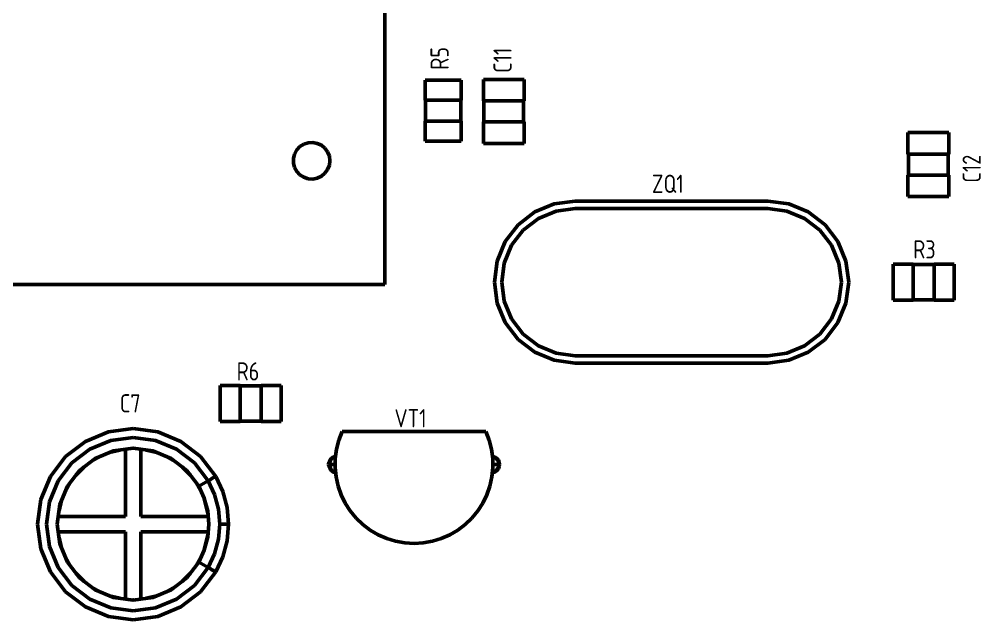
# Model space of a CAD drawing. Extents: x 260 to 1101, y 70 to 664.
# Drawn here: x 401.5 to 465, y 420.7 to 460.3 of the extents above; entities that cross this region are included whole.
import ezdxf

# ---------------------------------------------------------------- set-up
doc = ezdxf.new("R2010")
doc.units = 0
doc.header["$MEASUREMENT"] = 0
doc.layers.add('Основная', color=7, linetype='CONTINUOUS', lineweight=50)
doc.styles.add('GOST type A0', font='', dxfattribs={"oblique": 15, "height": 3.5})
doc.styles.get('GOST type A0').set_extended_font_data('GOST type A')

msp = doc.modelspace()

# ---------------------------------------------------------------- linework, layer by layer
at = {"layer": 'Основная'}
for p, q in [((425.656, 442.805), (425.656, 491.117)), ((425.656, 491.117), (425.656, 442.805)), ((425.656, 442.805), (425.656, 491.117)), ((425.656, 491.117), (425.656, 442.805)), ((430.694, 456.27), (428.306, 456.27)), ((428.306, 456.27), (428.306, 454.95)), ((428.306, 456.27), (430.694, 456.27)), ((428.306, 456.27), (428.306, 454.95)), ((430.694, 456.27), (428.306, 456.27)), ((428.306, 456.27), (428.306, 454.95)), ((428.306, 456.27), (430.694, 456.27)), ((428.306, 456.27), (428.306, 454.95)), ((430.694, 454.95), (430.694, 456.27)), ((430.694, 456.27), (430.694, 454.95)), ((430.694, 454.95), (430.694, 456.27)), ((430.694, 456.27), (430.694, 454.95)), ((434.846, 456.322), (432.154, 456.322)), ((432.154, 456.322), (432.154, 454.9)), ((432.154, 456.322), (434.846, 456.322)), ((432.154, 456.322), (432.154, 454.9)), ((434.846, 456.322), (432.154, 456.322)), ((432.154, 456.322), (432.154, 454.9)), ((432.154, 456.322), (434.846, 456.322)), ((432.154, 456.322), (432.154, 454.9)), ((434.846, 454.9), (434.846, 456.322)), ((434.846, 456.322), (434.846, 454.9)), ((434.846, 454.9), (434.846, 456.322)), ((434.846, 456.322), (434.846, 454.9)), ((428.306, 454.95), (428.34, 454.95)), ((428.306, 454.95), (430.694, 454.95)), ((428.306, 454.95), (428.34, 454.95)), ((428.306, 454.95), (430.694, 454.95)), ((428.34, 454.95), (428.34, 453.578)), ((428.34, 454.95), (428.34, 453.578)), ((428.34, 454.95), (428.34, 453.578)), ((428.34, 454.95), (428.34, 453.578)), ((430.66, 453.578), (430.66, 454.95)), ((430.66, 454.95), (430.694, 454.95)), ((430.66, 454.95), (430.66, 453.578)), ((430.66, 453.578), (430.66, 454.95)), ((430.66, 454.95), (430.694, 454.95)), ((430.66, 454.95), (430.66, 453.578)), ((432.154, 454.9), (432.192, 454.9)), ((432.154, 454.9), (434.846, 454.9)), ((432.154, 454.9), (432.192, 454.9)), ((432.154, 454.9), (434.846, 454.9)), ((432.192, 454.9), (432.192, 453.528)), ((432.192, 454.9), (432.192, 453.528)), ((432.192, 454.9), (432.192, 453.528)), ((432.192, 454.9), (432.192, 453.528)), ((434.808, 453.528), (434.808, 454.9)), ((434.808, 454.9), (434.846, 454.9)), ((434.808, 454.9), (434.808, 453.528)), ((434.808, 453.528), (434.808, 454.9)), ((434.808, 454.9), (434.846, 454.9)), ((434.808, 454.9), (434.808, 453.528)), ((428.34, 453.578), (428.306, 453.578)), ((428.306, 453.578), (428.306, 452.258)), ((428.306, 453.578), (430.694, 453.578)), ((428.306, 453.578), (428.306, 452.258)), ((428.34, 453.578), (428.306, 453.578)), ((428.306, 453.578), (428.306, 452.258)), ((428.306, 453.578), (430.694, 453.578)), ((428.306, 453.578), (428.306, 452.258)), ((430.694, 453.578), (430.66, 453.578)), ((430.694, 453.578), (430.66, 453.578)), ((430.694, 452.258), (430.694, 453.578)), ((430.694, 453.578), (430.694, 452.258)), ((430.694, 452.258), (430.694, 453.578)), ((430.694, 453.578), (430.694, 452.258)), ((432.192, 453.528), (432.154, 453.528)), ((432.154, 453.528), (432.154, 452.106)), ((432.154, 453.528), (434.846, 453.528)), ((432.154, 453.528), (432.154, 452.106)), ((432.192, 453.528), (432.154, 453.528)), ((432.154, 453.528), (432.154, 452.106)), ((432.154, 453.528), (434.846, 453.528)), ((432.154, 453.528), (432.154, 452.106)), ((434.846, 453.528), (434.808, 453.528)), ((434.846, 453.528), (434.808, 453.528)), ((434.846, 452.106), (434.846, 453.528)), ((434.846, 453.528), (434.846, 452.106)), ((434.846, 452.106), (434.846, 453.528)), ((434.846, 453.528), (434.846, 452.106)), ((428.306, 452.258), (430.694, 452.258)), ((428.306, 452.258), (430.694, 452.258)), ((428.306, 452.258), (430.694, 452.258)), ((428.306, 452.258), (430.694, 452.258)), ((462.846, 452.816), (460.154, 452.816)), ((460.154, 452.816), (460.154, 451.394)), ((460.154, 451.394), (460.154, 452.816)), ((462.846, 452.816), (460.154, 452.816)), ((462.846, 452.816), (460.154, 452.816)), ((460.154, 452.816), (460.154, 451.394)), ((460.154, 451.394), (460.154, 452.816)), ((462.846, 452.816), (460.154, 452.816)), ((462.846, 451.394), (462.846, 452.816)), ((462.846, 451.394), (462.846, 452.816)), ((462.846, 451.394), (462.846, 452.816)), ((462.846, 451.394), (462.846, 452.816)), ((419.846, 451.671), (419.7, 451.405)), ((419.846, 451.671), (419.7, 451.405)), ((420.054, 451.891), (419.846, 451.671)), ((420.054, 451.891), (419.846, 451.671)), ((420.31, 452.053), (420.054, 451.891)), ((420.31, 452.053), (420.054, 451.891)), ((420.598, 452.147), (420.31, 452.053)), ((420.598, 452.147), (420.31, 452.053)), ((420.9, 452.167), (420.598, 452.147)), ((420.9, 452.167), (420.598, 452.147)), ((421.198, 452.109), (420.9, 452.167)), ((421.198, 452.109), (420.9, 452.167)), ((421.47, 451.981), (421.198, 452.109)), ((421.47, 451.981), (421.198, 452.109)), ((421.704, 451.787), (421.47, 451.981)), ((421.704, 451.787), (421.47, 451.981)), ((421.882, 451.543), (421.704, 451.787)), ((421.882, 451.543), (421.704, 451.787)), ((432.154, 452.106), (434.846, 452.106)), ((432.154, 452.106), (434.846, 452.106)), ((432.154, 452.106), (434.846, 452.106)), ((432.154, 452.106), (434.846, 452.106)), ((419.7, 451.405), (419.626, 451.113)), ((419.7, 451.405), (419.626, 451.113)), ((419.626, 450.809), (419.626, 451.113)), ((419.626, 450.809), (419.626, 451.113)), ((421.994, 451.261), (421.882, 451.543)), ((421.994, 451.261), (421.882, 451.543)), ((422.032, 450.961), (421.994, 451.261)), ((422.032, 450.961), (421.994, 451.261)), ((422.032, 450.961), (421.994, 450.661)), ((422.032, 450.961), (421.994, 450.661)), ((460.154, 451.394), (460.192, 451.394)), ((462.846, 451.394), (460.154, 451.394)), ((460.154, 451.394), (460.192, 451.394)), ((462.846, 451.394), (460.154, 451.394)), ((460.192, 451.394), (460.192, 450.022)), ((460.192, 450.022), (460.192, 451.394)), ((460.192, 451.394), (460.192, 450.022)), ((460.192, 450.022), (460.192, 451.394)), ((462.808, 450.022), (462.808, 451.394)), ((462.808, 451.394), (462.846, 451.394)), ((462.808, 450.022), (462.808, 451.394)), ((462.808, 450.022), (462.808, 451.394)), ((462.808, 451.394), (462.846, 451.394)), ((462.808, 450.022), (462.808, 451.394)), ((419.7, 450.517), (419.626, 450.809)), ((419.7, 450.517), (419.626, 450.809)), ((419.846, 450.251), (419.7, 450.517)), ((419.846, 450.251), (419.7, 450.517)), ((421.882, 450.379), (421.704, 450.135)), ((421.882, 450.379), (421.704, 450.135)), ((421.994, 450.661), (421.882, 450.379)), ((421.994, 450.661), (421.882, 450.379)), ((420.054, 450.031), (419.846, 450.251)), ((420.054, 450.031), (419.846, 450.251)), ((420.31, 449.869), (420.054, 450.031)), ((420.31, 449.869), (420.054, 450.031)), ((420.598, 449.775), (420.31, 449.869)), ((420.598, 449.775), (420.31, 449.869)), ((420.9, 449.755), (420.598, 449.775)), ((420.9, 449.755), (420.598, 449.775)), ((421.198, 449.813), (420.9, 449.755)), ((421.198, 449.813), (420.9, 449.755)), ((421.47, 449.941), (421.198, 449.813)), ((421.47, 449.941), (421.198, 449.813)), ((421.704, 450.135), (421.47, 449.941)), ((421.704, 450.135), (421.47, 449.941)), ((460.192, 450.022), (460.154, 450.022)), ((460.154, 450.022), (460.154, 448.6)), ((460.154, 448.6), (460.154, 450.022)), ((462.846, 450.022), (460.154, 450.022)), ((460.192, 450.022), (460.154, 450.022)), ((460.154, 450.022), (460.154, 448.6)), ((460.154, 448.6), (460.154, 450.022)), ((462.846, 450.022), (460.154, 450.022)), ((462.846, 450.022), (462.808, 450.022)), ((462.846, 450.022), (462.808, 450.022)), ((462.846, 448.6), (462.846, 450.022)), ((462.846, 448.6), (462.846, 450.022)), ((462.846, 448.6), (462.846, 450.022)), ((462.846, 448.6), (462.846, 450.022)), ((460.154, 448.6), (462.846, 448.6)), ((462.846, 448.6), (460.154, 448.6)), ((460.154, 448.6), (462.846, 448.6)), ((462.846, 448.6), (460.154, 448.6)), ((436.834, 448.117), (435.548, 447.585)), ((435.548, 447.585), (436.834, 448.117)), ((436.834, 448.117), (435.548, 447.585)), ((435.548, 447.585), (436.834, 448.117)), ((438.216, 448.299), (436.834, 448.117)), ((436.834, 448.117), (438.216, 448.299)), ((438.216, 448.299), (436.834, 448.117)), ((436.834, 448.117), (438.216, 448.299)), ((436.96, 447.649), (438.216, 447.815)), ((436.96, 447.649), (438.216, 447.815)), ((450.916, 448.299), (438.216, 448.299)), ((438.216, 448.299), (450.916, 448.299)), ((450.916, 448.299), (438.216, 448.299)), ((438.216, 448.299), (450.916, 448.299)), ((438.216, 447.815), (450.916, 447.815)), ((438.216, 447.815), (450.916, 447.815)), ((452.298, 448.117), (450.916, 448.299)), ((450.916, 448.299), (452.298, 448.117)), ((452.298, 448.117), (450.916, 448.299)), ((450.916, 448.299), (452.298, 448.117)), ((450.916, 447.815), (452.172, 447.649)), ((450.916, 447.815), (452.172, 447.649)), ((453.584, 447.585), (452.298, 448.117)), ((452.298, 448.117), (453.584, 447.585)), ((453.584, 447.585), (452.298, 448.117)), ((452.298, 448.117), (453.584, 447.585)), ((435.548, 447.585), (434.442, 446.737)), ((434.442, 446.737), (435.548, 447.585)), ((435.548, 447.585), (434.442, 446.737)), ((434.442, 446.737), (435.548, 447.585)), ((434.786, 446.393), (435.79, 447.165)), ((434.786, 446.393), (435.79, 447.165)), ((435.79, 447.165), (436.96, 447.649)), ((435.79, 447.165), (436.96, 447.649)), ((452.172, 447.649), (453.342, 447.165)), ((452.172, 447.649), (453.342, 447.165)), ((453.342, 447.165), (454.346, 446.393)), ((453.342, 447.165), (454.346, 446.393)), ((454.69, 446.737), (453.584, 447.585)), ((453.584, 447.585), (454.69, 446.737)), ((454.69, 446.737), (453.584, 447.585)), ((453.584, 447.585), (454.69, 446.737)), ((434.442, 446.737), (433.594, 445.631)), ((433.594, 445.631), (434.442, 446.737)), ((434.442, 446.737), (433.594, 445.631)), ((433.594, 445.631), (434.442, 446.737)), ((455.538, 445.631), (454.69, 446.737)), ((454.69, 446.737), (455.538, 445.631)), ((455.538, 445.631), (454.69, 446.737)), ((454.69, 446.737), (455.538, 445.631)), ((434.014, 445.389), (434.786, 446.393)), ((434.014, 445.389), (434.786, 446.393)), ((454.346, 446.393), (455.118, 445.389)), ((454.346, 446.393), (455.118, 445.389)), ((433.594, 445.631), (433.062, 444.345)), ((433.062, 444.345), (433.594, 445.631)), ((433.594, 445.631), (433.062, 444.345)), ((433.062, 444.345), (433.594, 445.631)), ((433.53, 444.219), (434.014, 445.389)), ((433.53, 444.219), (434.014, 445.389)), ((455.118, 445.389), (455.602, 444.219)), ((455.118, 445.389), (455.602, 444.219)), ((456.07, 444.345), (455.538, 445.631)), ((455.538, 445.631), (456.07, 444.345)), ((456.07, 444.345), (455.538, 445.631)), ((455.538, 445.631), (456.07, 444.345)), ((433.062, 444.345), (432.88, 442.963)), ((432.88, 442.963), (433.062, 444.345)), ((433.062, 444.345), (432.88, 442.963)), ((432.88, 442.963), (433.062, 444.345)), ((433.364, 442.963), (433.53, 444.219)), ((433.364, 442.963), (433.53, 444.219)), ((455.602, 444.219), (455.768, 442.963)), ((455.602, 444.219), (455.768, 442.963)), ((456.252, 442.963), (456.07, 444.345)), ((456.07, 444.345), (456.252, 442.963)), ((456.252, 442.963), (456.07, 444.345)), ((456.07, 444.345), (456.252, 442.963)), ((460.51, 444.155), (459.19, 444.155)), ((459.19, 444.155), (459.19, 441.767)), ((459.19, 444.155), (459.19, 441.767)), ((460.51, 444.155), (459.19, 444.155)), ((460.51, 444.155), (459.19, 444.155)), ((459.19, 444.155), (459.19, 441.767)), ((459.19, 444.155), (459.19, 441.767)), ((460.51, 444.155), (459.19, 444.155)), ((460.51, 444.121), (460.51, 444.155)), ((460.51, 444.155), (460.51, 441.767)), ((460.51, 444.121), (460.51, 444.155)), ((460.51, 444.155), (460.51, 441.767)), ((461.882, 444.121), (460.51, 444.121)), ((461.882, 444.121), (460.51, 444.121)), ((461.882, 444.121), (460.51, 444.121)), ((461.882, 444.121), (460.51, 444.121)), ((463.202, 444.155), (461.882, 444.155)), ((461.882, 444.155), (461.882, 444.121)), ((461.882, 444.155), (461.882, 441.767)), ((463.202, 444.155), (461.882, 444.155)), ((463.202, 444.155), (461.882, 444.155)), ((461.882, 444.155), (461.882, 444.121)), ((461.882, 444.155), (461.882, 441.767)), ((463.202, 444.155), (461.882, 444.155)), ((463.202, 441.767), (463.202, 444.155)), ((463.202, 444.155), (463.202, 441.767)), ((463.202, 441.767), (463.202, 444.155)), ((463.202, 444.155), (463.202, 441.767)), ((377.344, 442.805), (425.656, 442.805)), ((425.656, 442.805), (377.344, 442.805)), ((377.344, 442.805), (425.656, 442.805)), ((425.656, 442.805), (377.344, 442.805)), ((432.88, 442.963), (433.062, 441.581)), ((432.88, 442.963), (433.062, 441.581)), ((432.88, 442.963), (433.062, 441.581)), ((432.88, 442.963), (433.062, 441.581)), ((433.364, 442.963), (433.53, 441.707)), ((433.364, 442.963), (433.53, 441.707)), ((455.602, 441.707), (455.768, 442.963)), ((455.602, 441.707), (455.768, 442.963)), ((456.07, 441.581), (456.252, 442.963)), ((456.07, 441.581), (456.252, 442.963)), ((456.07, 441.581), (456.252, 442.963)), ((456.07, 441.581), (456.252, 442.963)), ((433.062, 441.581), (433.594, 440.295)), ((433.062, 441.581), (433.594, 440.295)), ((433.062, 441.581), (433.594, 440.295)), ((433.062, 441.581), (433.594, 440.295)), ((433.53, 441.707), (434.014, 440.537)), ((433.53, 441.707), (434.014, 440.537)), ((455.118, 440.537), (455.602, 441.707)), ((455.118, 440.537), (455.602, 441.707)), ((455.538, 440.295), (456.07, 441.581)), ((455.538, 440.295), (456.07, 441.581)), ((455.538, 440.295), (456.07, 441.581)), ((455.538, 440.295), (456.07, 441.581)), ((459.19, 441.767), (460.51, 441.767)), ((460.51, 441.767), (459.19, 441.767)), ((459.19, 441.767), (460.51, 441.767)), ((460.51, 441.767), (459.19, 441.767)), ((460.51, 441.767), (460.51, 441.801)), ((460.51, 441.801), (461.882, 441.801)), ((461.882, 441.801), (460.51, 441.801)), ((460.51, 441.767), (460.51, 441.801)), ((460.51, 441.801), (461.882, 441.801)), ((461.882, 441.801), (460.51, 441.801)), ((461.882, 441.801), (461.882, 441.767)), ((461.882, 441.801), (461.882, 441.767)), ((461.882, 441.767), (463.202, 441.767)), ((463.202, 441.767), (461.882, 441.767)), ((461.882, 441.767), (463.202, 441.767)), ((463.202, 441.767), (461.882, 441.767)), ((433.594, 440.295), (434.442, 439.189)), ((433.594, 440.295), (434.442, 439.189)), ((433.594, 440.295), (434.442, 439.189)), ((433.594, 440.295), (434.442, 439.189)), ((434.014, 440.537), (434.786, 439.533)), ((434.014, 440.537), (434.786, 439.533)), ((454.346, 439.533), (455.118, 440.537)), ((454.346, 439.533), (455.118, 440.537)), ((454.69, 439.189), (455.538, 440.295)), ((454.69, 439.189), (455.538, 440.295)), ((454.69, 439.189), (455.538, 440.295)), ((454.69, 439.189), (455.538, 440.295)), ((434.786, 439.533), (435.79, 438.761)), ((434.786, 439.533), (435.79, 438.761)), ((453.342, 438.761), (454.346, 439.533)), ((453.342, 438.761), (454.346, 439.533)), ((434.442, 439.189), (435.548, 438.341)), ((434.442, 439.189), (435.548, 438.341)), ((434.442, 439.189), (435.548, 438.341)), ((434.442, 439.189), (435.548, 438.341)), ((453.584, 438.341), (454.69, 439.189)), ((453.584, 438.341), (454.69, 439.189)), ((453.584, 438.341), (454.69, 439.189)), ((453.584, 438.341), (454.69, 439.189)), ((435.548, 438.341), (436.834, 437.809)), ((435.548, 438.341), (436.834, 437.809)), ((435.548, 438.341), (436.834, 437.809)), ((435.548, 438.341), (436.834, 437.809)), ((435.79, 438.761), (436.96, 438.277)), ((435.79, 438.761), (436.96, 438.277)), ((436.96, 438.277), (438.216, 438.111)), ((436.96, 438.277), (438.216, 438.111)), ((450.916, 438.111), (452.172, 438.277)), ((450.916, 438.111), (452.172, 438.277)), ((452.172, 438.277), (453.342, 438.761)), ((452.172, 438.277), (453.342, 438.761)), ((452.298, 437.809), (453.584, 438.341)), ((452.298, 437.809), (453.584, 438.341)), ((452.298, 437.809), (453.584, 438.341)), ((452.298, 437.809), (453.584, 438.341)), ((436.834, 437.809), (438.216, 437.627)), ((436.834, 437.809), (438.216, 437.627)), ((436.834, 437.809), (438.216, 437.627)), ((436.834, 437.809), (438.216, 437.627)), ((438.216, 438.111), (450.916, 438.111)), ((438.216, 438.111), (450.916, 438.111)), ((438.216, 437.627), (450.916, 437.627)), ((438.216, 437.627), (450.916, 437.627)), ((438.216, 437.627), (450.916, 437.627)), ((438.216, 437.627), (450.916, 437.627)), ((450.916, 437.627), (452.298, 437.809)), ((450.916, 437.627), (452.298, 437.809)), ((450.916, 437.627), (452.298, 437.809)), ((450.916, 437.627), (452.298, 437.809)), ((416.118, 436.155), (414.798, 436.155)), ((414.798, 436.155), (414.798, 433.767)), ((414.798, 436.155), (414.798, 433.767)), ((416.118, 436.155), (414.798, 436.155)), ((416.118, 436.155), (414.798, 436.155)), ((414.798, 436.155), (414.798, 433.767)), ((414.798, 436.155), (414.798, 433.767)), ((416.118, 436.155), (414.798, 436.155)), ((416.118, 436.121), (416.118, 436.155)), ((416.118, 436.155), (416.118, 433.767)), ((416.118, 436.121), (416.118, 436.155)), ((416.118, 436.155), (416.118, 433.767)), ((417.49, 436.121), (416.118, 436.121)), ((417.49, 436.121), (416.118, 436.121)), ((417.49, 436.121), (416.118, 436.121)), ((417.49, 436.121), (416.118, 436.121)), ((418.81, 436.155), (417.49, 436.155)), ((417.49, 436.155), (417.49, 436.121)), ((417.49, 436.155), (417.49, 433.767)), ((418.81, 436.155), (417.49, 436.155)), ((418.81, 436.155), (417.49, 436.155)), ((417.49, 436.155), (417.49, 436.121)), ((417.49, 436.155), (417.49, 433.767)), ((418.81, 436.155), (417.49, 436.155)), ((418.81, 433.767), (418.81, 436.155)), ((418.81, 436.155), (418.81, 433.767)), ((418.81, 433.767), (418.81, 436.155)), ((418.81, 436.155), (418.81, 433.767)), ((409.05, 433.311), (407.42, 433.097)), ((407.42, 433.097), (409.05, 433.311)), ((409.05, 433.311), (407.42, 433.097)), ((407.42, 433.097), (409.05, 433.311)), ((410.68, 433.097), (409.05, 433.311)), ((409.05, 433.311), (410.68, 433.097)), ((410.68, 433.097), (409.05, 433.311)), ((409.05, 433.311), (410.68, 433.097)), ((414.798, 433.767), (416.118, 433.767)), ((416.118, 433.767), (414.798, 433.767)), ((414.798, 433.767), (416.118, 433.767)), ((416.118, 433.767), (414.798, 433.767)), ((416.118, 433.767), (416.118, 433.801)), ((416.118, 433.801), (417.49, 433.801)), ((417.49, 433.801), (416.118, 433.801)), ((416.118, 433.767), (416.118, 433.801)), ((416.118, 433.801), (417.49, 433.801)), ((417.49, 433.801), (416.118, 433.801)), ((417.49, 433.801), (417.49, 433.767)), ((417.49, 433.801), (417.49, 433.767)), ((417.49, 433.767), (418.81, 433.767)), ((418.81, 433.767), (417.49, 433.767)), ((417.49, 433.767), (418.81, 433.767)), ((418.81, 433.767), (417.49, 433.767)), ((407.42, 433.097), (405.9, 432.467)), ((405.9, 432.467), (407.42, 433.097)), ((407.42, 433.097), (405.9, 432.467)), ((405.9, 432.467), (407.42, 433.097)), ((407.572, 432.529), (409.05, 432.725)), ((407.572, 432.529), (409.05, 432.725)), ((409.05, 432.725), (410.528, 432.529)), ((409.05, 432.725), (410.528, 432.529)), ((412.2, 432.467), (410.68, 433.097)), ((410.68, 433.097), (412.2, 432.467)), ((412.2, 432.467), (410.68, 433.097)), ((410.68, 433.097), (412.2, 432.467)), ((422.842, 433.111), (422.622, 432.541)), ((422.842, 433.111), (422.622, 432.541)), ((422.842, 433.111), (422.622, 432.541)), ((422.842, 433.111), (422.622, 432.541)), ((432.318, 433.111), (422.842, 433.111)), ((432.318, 433.111), (422.842, 433.111)), ((432.318, 433.111), (422.842, 433.111)), ((432.318, 433.111), (422.842, 433.111)), ((432.538, 432.541), (432.318, 433.111)), ((432.538, 432.541), (432.318, 433.111)), ((432.538, 432.541), (432.318, 433.111)), ((432.538, 432.541), (432.318, 433.111)), ((405.9, 432.467), (404.596, 431.465)), ((404.596, 431.465), (405.9, 432.467)), ((405.9, 432.467), (404.596, 431.465)), ((404.596, 431.465), (405.9, 432.467)), ((405.01, 431.051), (406.194, 431.959)), ((405.01, 431.051), (406.194, 431.959)), ((406.194, 431.959), (407.572, 432.529)), ((406.194, 431.959), (407.572, 432.529)), ((407.756, 431.841), (409.05, 432.011)), ((407.756, 431.841), (409.05, 432.011)), ((408.55, 427.511), (408.55, 431.945)), ((408.55, 427.511), (408.55, 431.945)), ((409.03, 432.009), (409.072, 432.009)), ((409.03, 432.009), (409.072, 432.009)), ((409.05, 432.011), (410.344, 431.841)), ((409.05, 432.011), (410.344, 431.841)), ((409.55, 427.511), (409.55, 431.945)), ((409.55, 427.511), (409.55, 431.945)), ((410.528, 432.529), (411.906, 431.959)), ((410.528, 432.529), (411.906, 431.959)), ((411.906, 431.959), (413.09, 431.051)), ((411.906, 431.959), (413.09, 431.051)), ((413.504, 431.465), (412.2, 432.467)), ((412.2, 432.467), (413.504, 431.465)), ((413.504, 431.465), (412.2, 432.467)), ((412.2, 432.467), (413.504, 431.465)), ((422.47, 431.947), (422.388, 431.341)), ((422.47, 431.947), (422.388, 431.341)), ((422.47, 431.947), (422.408, 431.497)), ((422.47, 431.947), (422.408, 431.497)), ((422.622, 432.541), (422.47, 431.947)), ((422.622, 432.541), (422.47, 431.947)), ((422.622, 432.541), (422.47, 431.947)), ((422.622, 432.541), (422.47, 431.947)), ((432.69, 431.947), (432.538, 432.541)), ((432.69, 431.947), (432.538, 432.541)), ((432.69, 431.947), (432.538, 432.541)), ((432.69, 431.947), (432.538, 432.541)), ((432.752, 431.491), (432.69, 431.947)), ((432.772, 431.341), (432.69, 431.947)), ((432.752, 431.491), (432.69, 431.947)), ((432.772, 431.341), (432.69, 431.947)), ((404.596, 431.465), (403.594, 430.161)), ((403.594, 430.161), (404.596, 431.465)), ((404.596, 431.465), (403.594, 430.161)), ((403.594, 430.161), (404.596, 431.465)), ((405.514, 430.547), (406.55, 431.341)), ((405.514, 430.547), (406.55, 431.341)), ((406.292, 431.143), (406.914, 431.491)), ((406.292, 431.143), (406.914, 431.491)), ((406.55, 431.341), (407.756, 431.841)), ((406.55, 431.341), (407.756, 431.841)), ((407.486, 431.729), (408.18, 431.897)), ((407.486, 431.729), (408.18, 431.897)), ((409.92, 431.897), (410.614, 431.729)), ((409.92, 431.897), (410.614, 431.729)), ((410.344, 431.841), (411.55, 431.341)), ((410.344, 431.841), (411.55, 431.341)), ((411.188, 431.491), (411.808, 431.143)), ((411.188, 431.491), (411.808, 431.143)), ((411.55, 431.341), (412.586, 430.547)), ((411.55, 431.341), (412.586, 430.547)), ((414.506, 430.161), (413.504, 431.465)), ((413.504, 431.465), (414.506, 430.161)), ((414.506, 430.161), (413.504, 431.465)), ((413.504, 431.465), (414.506, 430.161)), ((422.106, 431.347), (422.016, 431.231)), ((422.106, 431.347), (422.016, 431.231)), ((422.106, 431.347), (422.016, 431.231)), ((422.106, 431.347), (422.016, 431.231)), ((422.158, 431.347), (422.072, 431.231)), ((422.158, 431.347), (422.072, 431.231)), ((422.22, 431.435), (422.106, 431.347)), ((422.22, 431.435), (422.106, 431.347)), ((422.22, 431.435), (422.106, 431.347)), ((422.22, 431.435), (422.106, 431.347)), ((422.27, 431.435), (422.158, 431.347)), ((422.27, 431.435), (422.158, 431.347)), ((422.356, 431.491), (422.22, 431.435)), ((422.356, 431.491), (422.22, 431.435)), ((422.356, 431.491), (422.22, 431.435)), ((422.356, 431.491), (422.22, 431.435)), ((422.4, 431.491), (422.27, 431.435)), ((422.4, 431.491), (422.27, 431.435)), ((422.408, 431.497), (422.356, 431.491)), ((422.408, 431.497), (422.356, 431.491)), ((422.408, 431.497), (422.356, 431.491)), ((422.408, 431.497), (422.356, 431.491)), ((422.388, 431.341), (422.378, 430.729)), ((422.388, 431.341), (422.378, 430.729)), ((422.408, 431.491), (422.4, 431.491)), ((422.408, 431.491), (422.4, 431.491)), ((432.804, 431.491), (432.752, 431.497)), ((432.752, 431.497), (432.752, 431.491)), ((432.804, 431.491), (432.752, 431.497)), ((432.804, 431.491), (432.752, 431.497)), ((432.752, 431.497), (432.752, 431.491)), ((432.804, 431.491), (432.752, 431.497)), ((432.76, 431.491), (432.752, 431.491)), ((432.76, 431.491), (432.752, 431.491)), ((432.89, 431.435), (432.76, 431.491)), ((432.89, 431.435), (432.76, 431.491)), ((432.782, 430.729), (432.772, 431.341)), ((432.782, 430.729), (432.772, 431.341)), ((432.94, 431.435), (432.804, 431.491)), ((432.94, 431.435), (432.804, 431.491)), ((432.94, 431.435), (432.804, 431.491)), ((432.94, 431.435), (432.804, 431.491)), ((433.002, 431.347), (432.89, 431.435)), ((433.002, 431.347), (432.89, 431.435)), ((433.056, 431.347), (432.94, 431.435)), ((433.056, 431.347), (432.94, 431.435)), ((433.056, 431.347), (432.94, 431.435)), ((433.056, 431.347), (432.94, 431.435)), ((433.088, 431.231), (433.002, 431.347)), ((433.088, 431.231), (433.002, 431.347)), ((433.144, 431.231), (433.056, 431.347)), ((433.144, 431.231), (433.056, 431.347)), ((433.144, 431.231), (433.056, 431.347)), ((433.144, 431.231), (433.056, 431.347)), ((404.102, 429.867), (405.01, 431.051)), ((404.102, 429.867), (405.01, 431.051)), ((405.296, 430.261), (405.8, 430.765)), ((405.296, 430.261), (405.8, 430.765)), ((412.3, 430.765), (412.804, 430.261)), ((412.3, 430.765), (412.804, 430.261)), ((413.09, 431.051), (413.998, 429.867)), ((413.09, 431.051), (413.998, 429.867)), ((421.96, 431.095), (421.942, 430.951)), ((421.96, 431.095), (421.942, 430.951)), ((421.96, 431.095), (421.942, 430.951)), ((421.96, 431.095), (421.942, 430.951)), ((421.942, 430.951), (421.96, 430.807)), ((421.96, 430.807), (421.942, 430.951)), ((421.948, 430.951), (421.942, 430.951)), ((421.942, 430.951), (421.96, 430.807)), ((421.96, 430.807), (421.942, 430.951)), ((421.948, 430.951), (421.942, 430.951)), ((421.968, 430.951), (421.948, 430.951)), ((421.968, 430.951), (421.948, 430.951)), ((422.016, 431.231), (421.96, 431.095)), ((422.016, 431.231), (421.96, 431.095)), ((422.016, 431.231), (421.96, 431.095)), ((422.016, 431.231), (421.96, 431.095)), ((421.96, 430.807), (422.016, 430.671)), ((422.016, 430.671), (421.96, 430.807)), ((421.96, 430.807), (422.016, 430.671)), ((422.016, 430.671), (421.96, 430.807)), ((422.002, 430.951), (421.968, 430.951)), ((422.002, 430.951), (421.968, 430.951)), ((422.018, 431.095), (422.002, 430.951)), ((422.018, 431.095), (422.002, 430.951)), ((422.018, 430.807), (422.002, 430.951)), ((422.382, 430.951), (422.002, 430.951)), ((422.018, 430.807), (422.002, 430.951)), ((422.382, 430.951), (422.002, 430.951)), ((422.016, 430.671), (422.106, 430.557)), ((422.106, 430.557), (422.016, 430.671)), ((422.016, 430.671), (422.106, 430.557)), ((422.106, 430.557), (422.016, 430.671)), ((422.072, 431.231), (422.018, 431.095)), ((422.072, 431.231), (422.018, 431.095)), ((422.072, 430.671), (422.018, 430.807)), ((422.072, 430.671), (422.018, 430.807)), ((422.158, 430.557), (422.072, 430.671)), ((422.158, 430.557), (422.072, 430.671)), ((422.44, 430.121), (422.378, 430.729)), ((422.44, 430.121), (422.378, 430.729)), ((432.782, 430.729), (432.72, 430.121)), ((432.782, 430.729), (432.72, 430.121)), ((433.158, 430.951), (432.778, 430.951)), ((433.158, 430.951), (432.778, 430.951)), ((433.088, 430.671), (433.002, 430.557)), ((433.088, 430.671), (433.002, 430.557)), ((433.056, 430.557), (433.144, 430.671)), ((433.144, 430.671), (433.056, 430.557)), ((433.056, 430.557), (433.144, 430.671)), ((433.144, 430.671), (433.056, 430.557)), ((433.142, 431.095), (433.088, 431.231)), ((433.142, 431.095), (433.088, 431.231)), ((433.142, 430.807), (433.088, 430.671)), ((433.142, 430.807), (433.088, 430.671)), ((433.158, 430.951), (433.142, 431.095)), ((433.158, 430.951), (433.142, 431.095)), ((433.158, 430.951), (433.142, 430.807)), ((433.158, 430.951), (433.142, 430.807)), ((433.2, 431.095), (433.144, 431.231)), ((433.2, 431.095), (433.144, 431.231)), ((433.2, 431.095), (433.144, 431.231)), ((433.2, 431.095), (433.144, 431.231)), ((433.144, 430.671), (433.2, 430.807)), ((433.2, 430.807), (433.144, 430.671)), ((433.144, 430.671), (433.2, 430.807)), ((433.2, 430.807), (433.144, 430.671)), ((433.192, 430.951), (433.158, 430.951)), ((433.192, 430.951), (433.158, 430.951)), ((433.212, 430.951), (433.192, 430.951)), ((433.212, 430.951), (433.192, 430.951)), ((433.218, 430.951), (433.2, 431.095)), ((433.218, 430.951), (433.2, 431.095)), ((433.218, 430.951), (433.2, 431.095)), ((433.218, 430.951), (433.2, 431.095)), ((433.2, 430.807), (433.218, 430.951)), ((433.218, 430.951), (433.2, 430.807)), ((433.2, 430.807), (433.218, 430.951)), ((433.218, 430.951), (433.2, 430.807)), ((433.218, 430.951), (433.212, 430.951)), ((433.218, 430.951), (433.212, 430.951)), ((403.594, 430.161), (402.964, 428.641)), ((402.964, 428.641), (403.594, 430.161)), ((403.594, 430.161), (402.964, 428.641)), ((402.964, 428.641), (403.594, 430.161)), ((404.72, 429.511), (405.514, 430.547)), ((404.72, 429.511), (405.514, 430.547)), ((412.586, 430.547), (413.38, 429.511)), ((412.586, 430.547), (413.38, 429.511)), ((414.252, 430.015), (414.358, 430.075)), ((414.252, 430.015), (414.358, 430.075)), ((414.252, 430.015), (414.358, 430.075)), ((414.252, 430.015), (414.358, 430.075)), ((414.252, 430.015), (414.358, 430.075)), ((414.252, 430.015), (414.358, 430.075)), ((414.252, 430.015), (414.358, 430.075)), ((414.252, 430.015), (414.358, 430.075)), ((414.358, 430.075), (414.438, 430.121)), ((414.358, 430.075), (414.438, 430.121)), ((414.358, 430.075), (414.438, 430.121)), ((414.358, 430.075), (414.438, 430.121)), ((414.438, 430.121), (414.488, 430.151)), ((414.438, 430.121), (414.488, 430.151)), ((414.438, 430.121), (414.488, 430.151)), ((414.438, 430.121), (414.488, 430.151)), ((414.488, 430.151), (414.506, 430.161)), ((414.488, 430.151), (414.506, 430.161)), ((414.488, 430.151), (414.506, 430.161)), ((414.488, 430.151), (414.506, 430.161)), ((414.97, 429.165), (414.506, 430.161)), ((414.506, 430.161), (414.97, 429.165)), ((414.97, 429.165), (414.506, 430.161)), ((414.506, 430.161), (414.97, 429.165)), ((422.106, 430.557), (422.22, 430.467)), ((422.22, 430.467), (422.106, 430.557)), ((422.106, 430.557), (422.22, 430.467)), ((422.22, 430.467), (422.106, 430.557)), ((422.27, 430.467), (422.158, 430.557)), ((422.27, 430.467), (422.158, 430.557)), ((422.22, 430.467), (422.356, 430.411)), ((422.356, 430.411), (422.22, 430.467)), ((422.22, 430.467), (422.356, 430.411)), ((422.356, 430.411), (422.22, 430.467)), ((422.4, 430.411), (422.27, 430.467)), ((422.4, 430.411), (422.27, 430.467)), ((422.356, 430.411), (422.41, 430.405)), ((422.41, 430.405), (422.356, 430.411)), ((422.356, 430.411), (422.41, 430.405)), ((422.41, 430.405), (422.356, 430.411)), ((422.41, 430.411), (422.4, 430.411)), ((422.41, 430.411), (422.4, 430.411)), ((422.41, 430.405), (422.44, 430.121)), ((422.41, 430.405), (422.44, 430.121)), ((422.44, 430.121), (422.572, 429.525)), ((422.572, 429.525), (422.44, 430.121)), ((422.44, 430.121), (422.572, 429.525)), ((422.572, 429.525), (422.44, 430.121)), ((432.588, 429.525), (432.72, 430.121)), ((432.72, 430.121), (432.588, 429.525)), ((432.588, 429.525), (432.72, 430.121)), ((432.72, 430.121), (432.588, 429.525)), ((432.72, 430.121), (432.75, 430.411)), ((432.72, 430.121), (432.75, 430.411)), ((432.75, 430.411), (432.75, 430.405)), ((432.75, 430.405), (432.804, 430.411)), ((432.76, 430.411), (432.75, 430.411)), ((432.804, 430.411), (432.75, 430.405)), ((432.75, 430.411), (432.75, 430.405)), ((432.75, 430.405), (432.804, 430.411)), ((432.76, 430.411), (432.75, 430.411)), ((432.804, 430.411), (432.75, 430.405)), ((432.89, 430.467), (432.76, 430.411)), ((432.89, 430.467), (432.76, 430.411)), ((432.804, 430.411), (432.94, 430.467)), ((432.94, 430.467), (432.804, 430.411)), ((432.804, 430.411), (432.94, 430.467)), ((432.94, 430.467), (432.804, 430.411)), ((433.002, 430.557), (432.89, 430.467)), ((433.002, 430.557), (432.89, 430.467)), ((432.94, 430.467), (433.056, 430.557)), ((433.056, 430.557), (432.94, 430.467)), ((432.94, 430.467), (433.056, 430.557)), ((433.056, 430.557), (432.94, 430.467)), ((403.532, 428.489), (404.102, 429.867)), ((403.532, 428.489), (404.102, 429.867)), ((404.22, 428.305), (404.72, 429.511)), ((404.22, 428.305), (404.72, 429.511)), ((404.57, 429.149), (404.918, 429.769)), ((404.57, 429.149), (404.918, 429.769)), ((413.182, 429.769), (413.642, 428.949)), ((413.182, 429.769), (413.642, 428.949)), ((413.34, 429.487), (413.38, 429.511)), ((413.34, 429.487), (413.38, 429.511)), ((413.34, 429.487), (413.38, 429.511)), ((413.34, 429.487), (413.38, 429.511)), ((413.38, 429.511), (413.998, 429.867)), ((413.38, 429.511), (413.998, 429.867)), ((413.38, 429.511), (413.998, 429.867)), ((413.38, 429.511), (413.998, 429.867)), ((413.38, 429.511), (413.748, 428.721)), ((413.38, 429.511), (413.748, 428.721)), ((413.998, 429.867), (414.13, 429.943)), ((413.998, 429.867), (414.13, 429.943)), ((413.998, 429.867), (414.13, 429.943)), ((413.998, 429.867), (414.13, 429.943)), ((413.998, 429.867), (414.418, 428.965)), ((413.998, 429.867), (414.418, 428.965)), ((414.13, 429.943), (414.252, 430.015)), ((414.13, 429.943), (414.252, 430.015)), ((414.13, 429.943), (414.252, 430.015)), ((414.13, 429.943), (414.252, 430.015)), ((422.572, 429.525), (422.774, 428.947)), ((422.774, 428.947), (422.572, 429.525)), ((422.572, 429.525), (422.774, 428.947)), ((422.774, 428.947), (422.572, 429.525)), ((432.386, 428.947), (432.588, 429.525)), ((432.588, 429.525), (432.386, 428.947)), ((432.386, 428.947), (432.588, 429.525)), ((432.588, 429.525), (432.386, 428.947)), ((413.716, 428.793), (413.996, 427.633)), ((413.716, 428.793), (413.996, 427.633)), ((414.418, 428.965), (414.676, 428.003)), ((414.418, 428.965), (414.676, 428.003)), ((415.254, 428.105), (414.97, 429.165)), ((414.97, 429.165), (415.254, 428.105)), ((415.254, 428.105), (414.97, 429.165)), ((414.97, 429.165), (415.254, 428.105)), ((422.774, 428.947), (423.042, 428.397)), ((423.042, 428.397), (422.774, 428.947)), ((422.774, 428.947), (423.042, 428.397)), ((423.042, 428.397), (422.774, 428.947)), ((432.118, 428.397), (432.386, 428.947)), ((432.386, 428.947), (432.118, 428.397)), ((432.118, 428.397), (432.386, 428.947)), ((432.386, 428.947), (432.118, 428.397)), ((402.964, 428.641), (402.75, 427.011)), ((402.75, 427.011), (402.964, 428.641)), ((402.964, 428.641), (402.75, 427.011)), ((402.75, 427.011), (402.964, 428.641)), ((403.336, 427.011), (403.532, 428.489)), ((403.336, 427.011), (403.532, 428.489)), ((404.05, 427.011), (404.22, 428.305)), ((404.05, 427.011), (404.22, 428.305)), ((404.164, 427.881), (404.332, 428.575)), ((404.164, 427.881), (404.332, 428.575)), ((413.748, 428.721), (413.974, 427.879)), ((413.748, 428.721), (413.974, 427.879)), ((423.042, 428.397), (423.374, 427.883)), ((423.374, 427.883), (423.042, 428.397)), ((423.042, 428.397), (423.374, 427.883)), ((423.374, 427.883), (423.042, 428.397)), ((431.786, 427.883), (432.118, 428.397)), ((432.118, 428.397), (431.786, 427.883)), ((431.786, 427.883), (432.118, 428.397)), ((432.118, 428.397), (431.786, 427.883)), ((404.116, 427.511), (408.55, 427.511)), ((404.116, 427.511), (408.55, 427.511)), ((409.55, 427.511), (414.006, 427.511)), ((409.55, 427.511), (414.006, 427.511)), ((413.974, 427.879), (414.05, 427.011)), ((413.974, 427.879), (414.05, 427.011)), ((414.676, 428.003), (414.764, 427.011)), ((414.676, 428.003), (414.764, 427.011)), ((415.35, 427.011), (415.254, 428.105)), ((415.254, 428.105), (415.35, 427.011)), ((415.35, 427.011), (415.254, 428.105)), ((415.254, 428.105), (415.35, 427.011)), ((423.374, 427.883), (423.762, 427.409)), ((423.762, 427.409), (423.374, 427.883)), ((423.374, 427.883), (423.762, 427.409)), ((423.762, 427.409), (423.374, 427.883)), ((431.398, 427.409), (431.786, 427.883)), ((431.786, 427.883), (431.398, 427.409)), ((431.398, 427.409), (431.786, 427.883)), ((431.786, 427.883), (431.398, 427.409)), ((402.75, 427.011), (402.964, 425.381)), ((402.75, 427.011), (402.964, 425.381)), ((402.75, 427.011), (402.964, 425.381)), ((402.75, 427.011), (402.964, 425.381)), ((403.336, 427.011), (403.532, 425.533)), ((403.336, 427.011), (403.532, 425.533)), ((404.05, 427.011), (404.22, 425.717)), ((404.05, 427.011), (404.22, 425.717)), ((413.974, 426.143), (414.05, 427.011)), ((413.974, 426.143), (414.05, 427.011)), ((414.676, 426.019), (414.764, 427.011)), ((414.676, 426.019), (414.764, 427.011)), ((414.764, 427.011), (414.916, 427.011)), ((414.764, 427.011), (414.916, 427.011)), ((414.916, 427.011), (415.056, 427.011)), ((414.916, 427.011), (415.056, 427.011)), ((415.056, 427.011), (415.178, 427.011)), ((415.056, 427.011), (415.178, 427.011)), ((415.056, 427.011), (415.178, 427.011)), ((415.056, 427.011), (415.178, 427.011)), ((415.178, 427.011), (415.272, 427.011)), ((415.178, 427.011), (415.272, 427.011)), ((415.254, 425.917), (415.35, 427.011)), ((415.254, 425.917), (415.35, 427.011)), ((415.254, 425.917), (415.35, 427.011)), ((415.254, 425.917), (415.35, 427.011)), ((415.272, 427.011), (415.33, 427.011)), ((415.272, 427.011), (415.33, 427.011)), ((415.33, 427.011), (415.35, 427.011)), ((415.33, 427.011), (415.35, 427.011)), ((423.762, 427.409), (424.204, 426.987)), ((424.204, 426.987), (423.762, 427.409)), ((423.762, 427.409), (424.204, 426.987)), ((424.204, 426.987), (423.762, 427.409)), ((424.204, 426.987), (424.692, 426.619)), ((424.692, 426.619), (424.204, 426.987)), ((424.204, 426.987), (424.692, 426.619)), ((424.692, 426.619), (424.204, 426.987)), ((430.468, 426.619), (430.956, 426.987)), ((430.956, 426.987), (430.468, 426.619)), ((430.468, 426.619), (430.956, 426.987)), ((430.956, 426.987), (430.468, 426.619)), ((430.956, 426.987), (431.398, 427.409)), ((431.398, 427.409), (430.956, 426.987)), ((430.956, 426.987), (431.398, 427.409)), ((431.398, 427.409), (430.956, 426.987)), ((404.116, 426.511), (408.55, 426.511)), ((404.116, 426.511), (408.55, 426.511)), ((408.55, 426.511), (408.55, 422.077)), ((408.55, 426.511), (408.55, 422.077)), ((409.55, 426.511), (409.55, 422.077)), ((409.55, 426.511), (414.006, 426.511)), ((409.55, 426.511), (409.55, 422.077)), ((409.55, 426.511), (414.006, 426.511)), ((413.716, 425.229), (413.996, 426.391)), ((413.716, 425.229), (413.996, 426.391)), ((424.692, 426.619), (425.22, 426.309)), ((425.22, 426.309), (424.692, 426.619)), ((424.692, 426.619), (425.22, 426.309)), ((425.22, 426.309), (424.692, 426.619)), ((425.22, 426.309), (425.782, 426.065)), ((425.782, 426.065), (425.22, 426.309)), ((425.22, 426.309), (425.782, 426.065)), ((425.782, 426.065), (425.22, 426.309)), ((429.378, 426.065), (429.94, 426.309)), ((429.94, 426.309), (429.378, 426.065)), ((429.378, 426.065), (429.94, 426.309)), ((429.94, 426.309), (429.378, 426.065)), ((429.94, 426.309), (430.468, 426.619)), ((430.468, 426.619), (429.94, 426.309)), ((429.94, 426.309), (430.468, 426.619)), ((430.468, 426.619), (429.94, 426.309)), ((404.164, 426.141), (404.332, 425.447)), ((404.164, 426.141), (404.332, 425.447)), ((404.22, 425.717), (404.72, 424.511)), ((404.22, 425.717), (404.72, 424.511)), ((413.748, 425.301), (413.974, 426.143)), ((413.748, 425.301), (413.974, 426.143)), ((414.418, 425.057), (414.676, 426.019)), ((414.418, 425.057), (414.676, 426.019)), ((414.97, 424.857), (415.254, 425.917)), ((414.97, 424.857), (415.254, 425.917)), ((414.97, 424.857), (415.254, 425.917)), ((414.97, 424.857), (415.254, 425.917)), ((425.782, 426.065), (426.368, 425.887)), ((426.368, 425.887), (425.782, 426.065)), ((425.782, 426.065), (426.368, 425.887)), ((426.368, 425.887), (425.782, 426.065)), ((426.368, 425.887), (426.97, 425.781)), ((426.97, 425.781), (426.368, 425.887)), ((426.368, 425.887), (426.97, 425.781)), ((426.97, 425.781), (426.368, 425.887)), ((426.97, 425.781), (427.58, 425.745)), ((427.58, 425.745), (426.97, 425.781)), ((426.97, 425.781), (427.58, 425.745)), ((427.58, 425.745), (426.97, 425.781)), ((427.58, 425.745), (428.19, 425.781)), ((428.19, 425.781), (427.58, 425.745)), ((427.58, 425.745), (428.19, 425.781)), ((428.19, 425.781), (427.58, 425.745)), ((428.19, 425.781), (428.794, 425.887)), ((428.794, 425.887), (428.19, 425.781)), ((428.19, 425.781), (428.794, 425.887)), ((428.794, 425.887), (428.19, 425.781)), ((428.794, 425.887), (429.378, 426.065)), ((429.378, 426.065), (428.794, 425.887)), ((428.794, 425.887), (429.378, 426.065)), ((429.378, 426.065), (428.794, 425.887)), ((402.964, 425.381), (403.594, 423.861)), ((402.964, 425.381), (403.594, 423.861)), ((402.964, 425.381), (403.594, 423.861)), ((402.964, 425.381), (403.594, 423.861)), ((403.532, 425.533), (404.102, 424.155)), ((403.532, 425.533), (404.102, 424.155)), ((413.182, 424.253), (413.642, 425.073)), ((413.182, 424.253), (413.642, 425.073)), ((413.38, 424.511), (413.748, 425.301)), ((413.38, 424.511), (413.748, 425.301)), ((413.998, 424.155), (414.418, 425.057)), ((413.998, 424.155), (414.418, 425.057)), ((404.57, 424.875), (404.918, 424.253)), ((404.57, 424.875), (404.918, 424.253)), ((404.72, 424.511), (405.514, 423.475)), ((404.72, 424.511), (405.514, 423.475)), ((412.586, 423.475), (413.38, 424.511)), ((412.586, 423.475), (413.38, 424.511)), ((413.34, 424.535), (413.38, 424.511)), ((413.34, 424.535), (413.38, 424.511)), ((413.34, 424.535), (413.38, 424.511)), ((413.34, 424.535), (413.38, 424.511)), ((413.38, 424.511), (413.998, 424.155)), ((413.38, 424.511), (413.998, 424.155)), ((413.38, 424.511), (413.998, 424.155)), ((413.38, 424.511), (413.998, 424.155)), ((414.506, 423.861), (414.97, 424.857)), ((414.506, 423.861), (414.97, 424.857)), ((414.506, 423.861), (414.97, 424.857)), ((414.506, 423.861), (414.97, 424.857)), ((403.594, 423.861), (404.596, 422.557)), ((403.594, 423.861), (404.596, 422.557)), ((403.594, 423.861), (404.596, 422.557)), ((403.594, 423.861), (404.596, 422.557)), ((404.102, 424.155), (405.01, 422.971)), ((404.102, 424.155), (405.01, 422.971)), ((405.296, 423.761), (405.8, 423.257)), ((405.296, 423.761), (405.8, 423.257)), ((412.3, 423.257), (412.804, 423.761)), ((412.3, 423.257), (412.804, 423.761)), ((413.09, 422.971), (413.998, 424.155)), ((413.09, 422.971), (413.998, 424.155)), ((413.504, 422.557), (414.506, 423.861)), ((413.504, 422.557), (414.506, 423.861)), ((413.504, 422.557), (414.506, 423.861)), ((413.504, 422.557), (414.506, 423.861)), ((413.998, 424.155), (414.13, 424.079)), ((413.998, 424.155), (414.13, 424.079)), ((413.998, 424.155), (414.13, 424.079)), ((413.998, 424.155), (414.13, 424.079)), ((414.13, 424.079), (414.252, 424.007)), ((414.13, 424.079), (414.252, 424.007)), ((414.13, 424.079), (414.252, 424.007)), ((414.13, 424.079), (414.252, 424.007)), ((414.252, 424.007), (414.358, 423.947)), ((414.252, 424.007), (414.358, 423.947)), ((414.252, 424.007), (414.358, 423.947)), ((414.252, 424.007), (414.358, 423.947)), ((414.252, 424.007), (414.358, 423.947)), ((414.252, 424.007), (414.358, 423.947)), ((414.252, 424.007), (414.358, 423.947)), ((414.252, 424.007), (414.358, 423.947)), ((414.358, 423.947), (414.438, 423.901)), ((414.358, 423.947), (414.438, 423.901)), ((414.358, 423.947), (414.438, 423.901)), ((414.358, 423.947), (414.438, 423.901)), ((414.438, 423.901), (414.488, 423.871)), ((414.438, 423.901), (414.488, 423.871)), ((414.438, 423.901), (414.488, 423.871)), ((414.438, 423.901), (414.488, 423.871)), ((414.488, 423.871), (414.506, 423.861)), ((414.488, 423.871), (414.506, 423.861)), ((414.488, 423.871), (414.506, 423.861)), ((414.488, 423.871), (414.506, 423.861)), ((405.514, 423.475), (406.55, 422.681)), ((405.514, 423.475), (406.55, 422.681)), ((411.55, 422.681), (412.586, 423.475)), ((411.55, 422.681), (412.586, 423.475)), ((404.596, 422.557), (405.9, 421.555)), ((404.596, 422.557), (405.9, 421.555)), ((404.596, 422.557), (405.9, 421.555)), ((404.596, 422.557), (405.9, 421.555)), ((405.01, 422.971), (406.194, 422.063)), ((405.01, 422.971), (406.194, 422.063)), ((406.292, 422.879), (406.914, 422.531)), ((406.292, 422.879), (406.914, 422.531)), ((406.55, 422.681), (407.756, 422.181)), ((406.55, 422.681), (407.756, 422.181)), ((410.344, 422.181), (411.55, 422.681)), ((410.344, 422.181), (411.55, 422.681)), ((411.188, 422.531), (411.808, 422.879)), ((411.188, 422.531), (411.808, 422.879)), ((411.906, 422.063), (413.09, 422.971)), ((411.906, 422.063), (413.09, 422.971)), ((412.2, 421.555), (413.504, 422.557)), ((412.2, 421.555), (413.504, 422.557)), ((412.2, 421.555), (413.504, 422.557)), ((412.2, 421.555), (413.504, 422.557)), ((406.194, 422.063), (407.572, 421.493)), ((406.194, 422.063), (407.572, 421.493)), ((407.486, 422.293), (408.18, 422.125)), ((407.486, 422.293), (408.18, 422.125)), ((407.756, 422.181), (409.05, 422.011)), ((407.756, 422.181), (409.05, 422.011)), ((409.03, 422.013), (409.072, 422.013)), ((409.03, 422.013), (409.072, 422.013)), ((409.05, 422.011), (410.344, 422.181)), ((409.05, 422.011), (410.344, 422.181)), ((409.92, 422.125), (410.614, 422.293)), ((409.92, 422.125), (410.614, 422.293)), ((410.528, 421.493), (411.906, 422.063)), ((410.528, 421.493), (411.906, 422.063)), ((405.9, 421.555), (407.42, 420.925)), ((405.9, 421.555), (407.42, 420.925)), ((405.9, 421.555), (407.42, 420.925)), ((405.9, 421.555), (407.42, 420.925)), ((407.572, 421.493), (409.05, 421.297)), ((407.572, 421.493), (409.05, 421.297)), ((409.05, 421.297), (410.528, 421.493)), ((409.05, 421.297), (410.528, 421.493)), ((410.68, 420.925), (412.2, 421.555)), ((410.68, 420.925), (412.2, 421.555)), ((410.68, 420.925), (412.2, 421.555)), ((410.68, 420.925), (412.2, 421.555)), ((407.42, 420.925), (409.05, 420.711)), ((407.42, 420.925), (409.05, 420.711)), ((407.42, 420.925), (409.05, 420.711)), ((407.42, 420.925), (409.05, 420.711)), ((409.05, 420.711), (410.68, 420.925)), ((409.05, 420.711), (410.68, 420.925)), ((409.05, 420.711), (410.68, 420.925)), ((409.05, 420.711), (410.68, 420.925))]:
    msp.add_line(p, q, dxfattribs=at)

# ---------------------------------------------------------------- texts
at = {"layer": 'Основная', "style": 'GOST type A0'}
for s, p in [('R5', (429.865, 456.957)), ('C11', (434.017, 456.75)), ('C12', (464.963, 449.519))]:
    msp.add_text(s, height=1.2, rotation=90, dxfattribs=at).set_placement(p)
for s, p in [('ZQ1', (443.274, 448.843)), ('R3', (460.507, 444.522)), ('R6', (415.877, 436.48)), ('C7', (408.172, 434.377)), ('VT1', (426.288, 433.393))]:
    msp.add_text(s, height=1.2, dxfattribs=at).set_placement(p)

doc.saveas('drawing.dxf')
